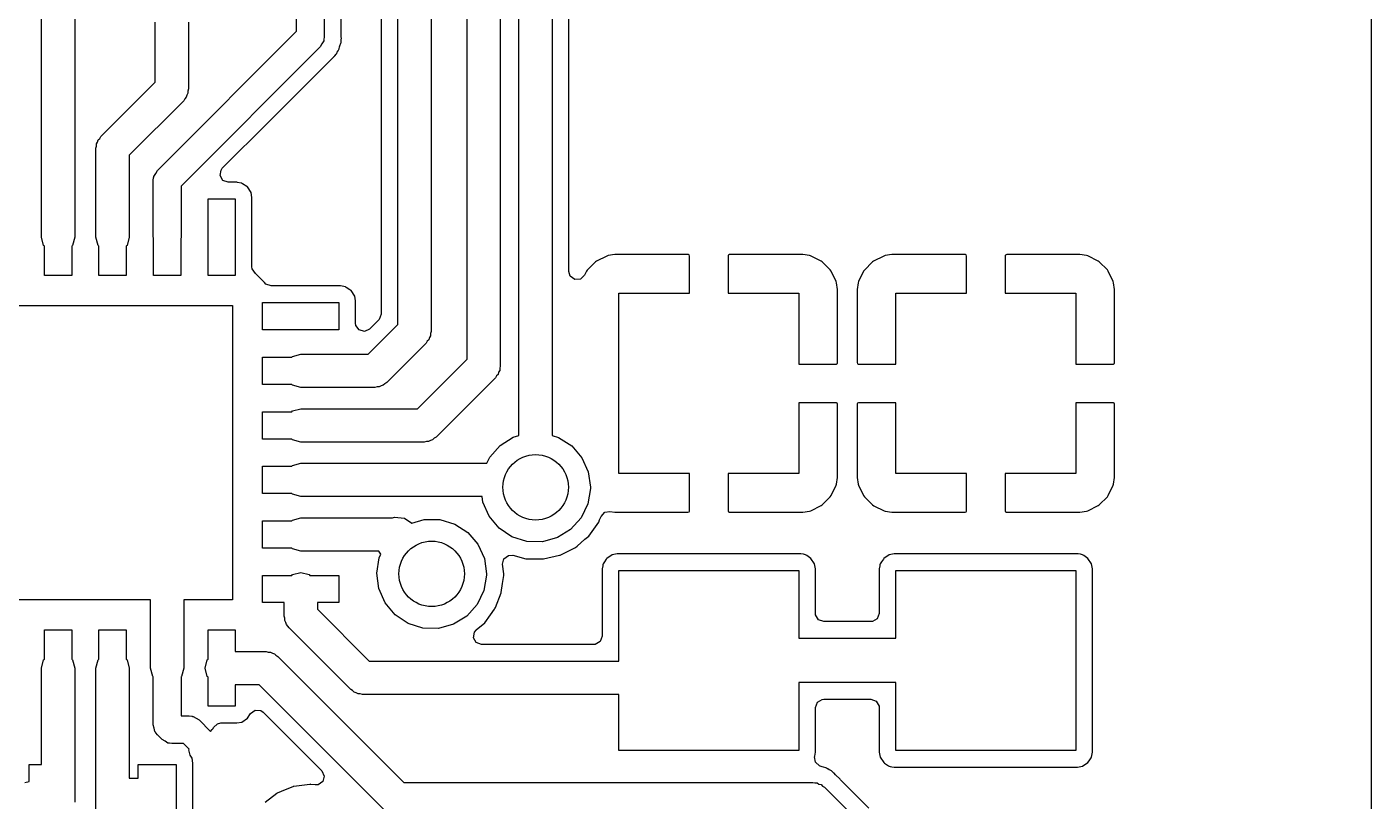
# Model space of a CAD drawing. Extents: x 5.26 to 6.44, y -4.92 to -3.34.
# Drawn here: x 5.9504 to 6.4355, y -4.2848 to -4.0053 of the extents above; entities that cross this region are included whole.
import ezdxf

# ---------------------------------------------------------------- set-up
doc = ezdxf.new("R2010")
doc.units = 0
doc.header["$MEASUREMENT"] = 0
doc.layers.add('BLACK', color=7, linetype='CONTINUOUS')

msp = doc.modelspace()

# ---------------------------------------------------------------- linework, layer by layer
at = {"layer": 'BLACK', "linetype": 'CONTINUOUS'}
for p, q in [((6.43552, -3.34794), (6.43552, -4.92006)), ((5.95566, -4.08124), (5.95566, -3.6165)), ((5.96766, -3.6165), (5.96766, -4.08124)), ((6.09625, -3.62775), (6.09625, -4.11525)), ((6.08425, -4.11276), (6.08425, -3.63024)), ((6.07823, -3.63396), (6.07823, -4.10904)), ((6.04775, -4.00693), (6.04775, -3.8045)), ((6.05775, -3.804), (6.05775, -4.009)), ((6.06377, -4.00804), (6.06377, -3.81031)), ((6.10925, -4.12526), (6.10925, -3.8465)), ((6.12125, -3.84899), (6.12125, -4.12775)), ((6.128, -4.15282), (6.128, -3.92775)), ((6.14, -3.93024), (6.14, -4.15283)), ((6.14602, -4.09368), (6.14602, -3.93396)), ((5.99675, -4.02526), (5.99675, -4.00359)), ((5.99921, -4.05546), (6.04775, -4.00693)), ((6.00875, -4.00359), (6.00875, -4.02775)), ((6.05688, -4.01145), (6.05629, -4.01254)), ((6.05754, -4.01042), (6.05688, -4.01145)), ((6.05758, -4.01016), (6.05754, -4.01042)), ((6.05764, -4.01007), (6.05758, -4.01016)), ((6.05775, -4.009), (6.05762, -4.00988)), ((6.05762, -4.00988), (6.05764, -4.01007)), ((6.06337, -4.01213), (6.06375, -4.01118)), ((6.06375, -4.01118), (6.06377, -4.01095)), ((6.0638, -4.00844), (6.06377, -4.00804)), ((6.06377, -4.01064), (6.06385, -4.00996)), ((6.06377, -4.01095), (6.06377, -4.01064)), ((6.06386, -4.00891), (6.0638, -4.00844)), ((6.06385, -4.00996), (6.06388, -4.00981)), ((6.06395, -4.00955), (6.06386, -4.00891)), ((6.06388, -4.00981), (6.06395, -4.00955)), ((6.05629, -4.01254), (6.00629, -4.06254)), ((6.05943, -4.018), (6.06068, -4.01666)), ((6.06068, -4.01666), (6.06075, -4.01658)), ((6.06075, -4.01658), (6.06127, -4.01607)), ((6.06127, -4.01607), (6.06134, -4.01595)), ((6.06134, -4.01595), (6.0614, -4.01588)), ((6.0614, -4.01588), (6.06151, -4.01576)), ((6.06151, -4.01576), (6.06204, -4.01519)), ((6.06204, -4.01519), (6.06223, -4.01499)), ((6.06204, -4.01519), (6.06204, -4.01519)), ((6.06223, -4.01499), (6.06241, -4.01453)), ((6.06241, -4.01453), (6.06272, -4.01395)), ((6.06272, -4.01395), (6.063, -4.01354)), ((6.063, -4.01354), (6.06306, -4.01328)), ((6.06306, -4.01328), (6.06324, -4.01254)), ((6.06306, -4.01328), (6.06306, -4.01328)), ((6.06324, -4.01254), (6.06337, -4.01213)), ((6.03759, -4.03974), (6.05913, -4.0182)), ((6.05913, -4.0182), (6.05928, -4.01808)), ((6.05928, -4.01808), (6.05943, -4.018)), ((5.9771, -4.04491), (5.99675, -4.02526)), ((6.00795, -4.03075), (6.00739, -4.03131)), ((6.00815, -4.02999), (6.00795, -4.03075)), ((6.00855, -4.0293), (6.00815, -4.02999)), ((6.00875, -4.02775), (6.00855, -4.02851)), ((6.00855, -4.02851), (6.00855, -4.0293)), ((6.00699, -4.03199), (5.98734, -4.05164)), ((6.00739, -4.03131), (6.00699, -4.03199)), ((6.02094, -4.05639), (6.03759, -4.03974)), ((5.97615, -4.04616), (5.9767, -4.0456)), ((5.9767, -4.0456), (5.9771, -4.04491)), ((5.97534, -4.04916), (5.97555, -4.04839)), ((5.97534, -4.08124), (5.97534, -4.04916)), ((5.97555, -4.0476), (5.97594, -4.04692)), ((5.97555, -4.04839), (5.97555, -4.0476)), ((5.97594, -4.04692), (5.97615, -4.04616)), ((5.98734, -4.05164), (5.98734, -4.08124)), ((5.99749, -4.05719), (5.99921, -4.05546)), ((5.99921, -4.05546), (5.99921, -4.05546)), ((5.99603, -4.06072), (5.99616, -4.05984)), ((5.99614, -4.05966), (5.9962, -4.05956)), ((5.99616, -4.05984), (5.99614, -4.05966)), ((5.9962, -4.05956), (5.99623, -4.0593)), ((5.99623, -4.0593), (5.9969, -4.05827)), ((5.9969, -4.05827), (5.99749, -4.05719)), ((6.02012, -4.059), (6.02047, -4.057)), ((6.02113, -4.06075), (6.02012, -4.059)), ((6.02047, -4.057), (6.02094, -4.05639)), ((5.99603, -4.08124), (5.99603, -4.06072)), ((6.00629, -4.06254), (6.00603, -4.06279)), ((6.00603, -4.06279), (6.00603, -4.08124)), ((6.00629, -4.06254), (6.00629, -4.06254)), ((6.02304, -4.06144), (6.02113, -4.06075)), ((6.02623, -4.06144), (6.02304, -4.06144)), ((6.02637, -4.06147), (6.02623, -4.06144)), ((6.0277, -4.06174), (6.02637, -4.06147)), ((6.02637, -4.06147), (6.02637, -4.06147)), ((6.02798, -4.06179), (6.0277, -4.06174)), ((6.02823, -4.06196), (6.02798, -4.06179)), ((6.02973, -4.06296), (6.02823, -4.06196)), ((6.02823, -4.06196), (6.02823, -4.06196)), ((6.02997, -4.06312), (6.02973, -4.06296)), ((6.0313, -4.06512), (6.02997, -4.06312)), ((6.03165, -4.06687), (6.0313, -4.06512)), ((6.01579, -4.09502), (6.01579, -4.06746)), ((6.01579, -4.06746), (6.02563, -4.06746)), ((6.02563, -4.06746), (6.02563, -4.09502)), ((6.03165, -4.06702), (6.03165, -4.06687)), ((6.03165, -4.09198), (6.03165, -4.06702)), ((5.95646, -4.08424), (5.95566, -4.08124)), ((5.95674, -4.08452), (5.95646, -4.08424)), ((5.95674, -4.09502), (5.95674, -4.08452)), ((5.96685, -4.08424), (5.96658, -4.08452)), ((5.96658, -4.08452), (5.96658, -4.09502)), ((5.96766, -4.08124), (5.96685, -4.08424)), ((5.97615, -4.08424), (5.97534, -4.08124)), ((5.97642, -4.08452), (5.97615, -4.08424)), ((5.97642, -4.09502), (5.97642, -4.08452)), ((5.98654, -4.08424), (5.98626, -4.08452)), ((5.98626, -4.08452), (5.98626, -4.09502)), ((5.98734, -4.08124), (5.98654, -4.08424)), ((5.99611, -4.08151), (5.99603, -4.08124)), ((5.99611, -4.09502), (5.99611, -4.08151)), ((6.00603, -4.08124), (6.00595, -4.08179)), ((6.00595, -4.08179), (6.00595, -4.09502)), ((6.15972, -4.08804), (6.15598, -4.08988)), ((6.16016, -4.0879), (6.15972, -4.08804)), ((6.16257, -4.08755), (6.16016, -4.0879)), ((6.16278, -4.08753), (6.16257, -4.08755)), ((6.18916, -4.08753), (6.16278, -4.08753)), ((6.18937, -4.08765), (6.18916, -4.08753)), ((6.18952, -4.08805), (6.18937, -4.08765)), ((6.18952, -4.1015), (6.18952, -4.08805)), ((6.20361, -4.08768), (6.20348, -4.08789)), ((6.20348, -4.08789), (6.20348, -4.1015)), ((6.20401, -4.08753), (6.20361, -4.08768)), ((6.23022, -4.08753), (6.20401, -4.08753)), ((6.23043, -4.08755), (6.23022, -4.08753)), ((6.23282, -4.0879), (6.23043, -4.08755)), ((6.23325, -4.08803), (6.23282, -4.0879)), ((6.237, -4.08986), (6.23325, -4.08803)), ((6.25972, -4.08804), (6.25598, -4.08988)), ((6.26016, -4.0879), (6.25972, -4.08804)), ((6.26257, -4.08755), (6.26016, -4.0879)), ((6.26278, -4.08753), (6.26257, -4.08755)), ((6.28916, -4.08753), (6.26278, -4.08753)), ((6.28937, -4.08765), (6.28916, -4.08753)), ((6.28952, -4.08805), (6.28937, -4.08765)), ((6.28952, -4.1015), (6.28952, -4.08805)), ((6.30361, -4.08768), (6.30348, -4.08789)), ((6.30348, -4.08789), (6.30348, -4.1015)), ((6.30401, -4.08753), (6.30361, -4.08768)), ((6.33022, -4.08753), (6.30401, -4.08753)), ((6.33043, -4.08755), (6.33022, -4.08753)), ((6.33282, -4.0879), (6.33043, -4.08755)), ((6.33325, -4.08803), (6.33282, -4.0879)), ((6.337, -4.08986), (6.33325, -4.08803)), ((6.03175, -4.09272), (6.03165, -4.09198)), ((6.03289, -4.09439), (6.03175, -4.09272)), ((6.14652, -4.09533), (6.14602, -4.09368)), ((6.15236, -4.0935), (6.15164, -4.09498)), ((6.15264, -4.0931), (6.15236, -4.0935)), ((6.15558, -4.09016), (6.15264, -4.0931)), ((6.15598, -4.08988), (6.15558, -4.09016)), ((6.2374, -4.09014), (6.237, -4.08986)), ((6.24034, -4.09308), (6.2374, -4.09014)), ((6.24062, -4.09348), (6.24034, -4.09308)), ((6.24246, -4.09722), (6.24062, -4.09348)), ((6.25236, -4.0935), (6.25053, -4.09725)), ((6.25264, -4.0931), (6.25236, -4.0935)), ((6.25558, -4.09016), (6.25264, -4.0931)), ((6.25598, -4.08988), (6.25558, -4.09016)), ((6.3374, -4.09014), (6.337, -4.08986)), ((6.34034, -4.09308), (6.3374, -4.09014)), ((6.34062, -4.09348), (6.34034, -4.09308)), ((6.34246, -4.09722), (6.34062, -4.09348)), ((5.96658, -4.09502), (5.95674, -4.09502)), ((5.98626, -4.09502), (5.97642, -4.09502)), ((6.00595, -4.09502), (5.99611, -4.09502)), ((6.02563, -4.09502), (6.01579, -4.09502)), ((6.03305, -4.09449), (6.03289, -4.09439)), ((6.03599, -4.09743), (6.03305, -4.09449)), ((6.03612, -4.09761), (6.03599, -4.09743)), ((6.03662, -4.09815), (6.03612, -4.09761)), ((6.03852, -4.09885), (6.03662, -4.09815)), ((6.06252, -4.09885), (6.03852, -4.09885)), ((6.06363, -4.09885), (6.06252, -4.09885)), ((6.06538, -4.0992), (6.06363, -4.09885)), ((6.14816, -4.09652), (6.14652, -4.09533)), ((6.15018, -4.09638), (6.14816, -4.09652)), ((6.15164, -4.09498), (6.15018, -4.09638)), ((6.2426, -4.09766), (6.24246, -4.09722)), ((6.24295, -4.10007), (6.2426, -4.09766)), ((6.2504, -4.09768), (6.25005, -4.10007)), ((6.25053, -4.09725), (6.2504, -4.09768)), ((6.3426, -4.09766), (6.34246, -4.09722)), ((6.34295, -4.10007), (6.3426, -4.09766)), ((6.06563, -4.09936), (6.06538, -4.0992)), ((6.06701, -4.10028), (6.06563, -4.09936)), ((6.06563, -4.09936), (6.06563, -4.09936)), ((6.06738, -4.10053), (6.06701, -4.10028)), ((6.06871, -4.10252), (6.06738, -4.10053)), ((6.06906, -4.10427), (6.06871, -4.10252)), ((6.164, -4.1665), (6.164, -4.1015)), ((6.164, -4.1015), (6.18952, -4.1015)), ((6.20348, -4.1015), (6.229, -4.1015)), ((6.229, -4.1015), (6.229, -4.12702)), ((6.24297, -4.10028), (6.24295, -4.10007)), ((6.24297, -4.12666), (6.24297, -4.10028)), ((6.25005, -4.10007), (6.25003, -4.10028)), ((6.25003, -4.10028), (6.25003, -4.12649)), ((6.264, -4.12702), (6.264, -4.1015)), ((6.264, -4.1015), (6.28952, -4.1015)), ((6.30348, -4.1015), (6.329, -4.1015)), ((6.329, -4.1015), (6.329, -4.12702)), ((6.34297, -4.10028), (6.34295, -4.10007)), ((6.34297, -4.12666), (6.34297, -4.10028)), ((5.91835, -4.10585), (6.02465, -4.10585)), ((6.02465, -4.10585), (6.02465, -4.21215)), ((6.03548, -4.11471), (6.03548, -4.10487)), ((6.03548, -4.10487), (6.06304, -4.10487)), ((6.06304, -4.10487), (6.06304, -4.11471)), ((6.06906, -4.10442), (6.06906, -4.10427)), ((6.06906, -4.1123), (6.06906, -4.10442)), ((6.06916, -4.11307), (6.06906, -4.1123)), ((6.07032, -4.11472), (6.06916, -4.11307)), ((6.07354, -4.12347), (6.08425, -4.11276)), ((6.07736, -4.11114), (6.07411, -4.11439)), ((6.07754, -4.11095), (6.07736, -4.11114)), ((6.07823, -4.10904), (6.07754, -4.11095)), ((6.06304, -4.11471), (6.03548, -4.11471)), ((6.07227, -4.11525), (6.07032, -4.11472)), ((6.07411, -4.11439), (6.07227, -4.11525)), ((6.09545, -4.11825), (6.09489, -4.11881)), ((6.09565, -4.11749), (6.09545, -4.11825)), ((6.09605, -4.1168), (6.09565, -4.11749)), ((6.09625, -4.11525), (6.09605, -4.11601)), ((6.09605, -4.11601), (6.09605, -4.1168)), ((6.09449, -4.11949), (6.08027, -4.13372)), ((6.09489, -4.11881), (6.09449, -4.11949)), ((6.03548, -4.13439), (6.03548, -4.12455)), ((6.03548, -4.12455), (6.04598, -4.12455)), ((6.04598, -4.12455), (6.04626, -4.12428)), ((6.04626, -4.12428), (6.04926, -4.12347)), ((6.04926, -4.12347), (6.07354, -4.12347)), ((6.09136, -4.14316), (6.10925, -4.12526)), ((6.12125, -4.12775), (6.12105, -4.12851)), ((6.229, -4.12702), (6.24245, -4.12702)), ((6.24245, -4.12702), (6.24285, -4.12687)), ((6.24285, -4.12687), (6.24297, -4.12666)), ((6.25003, -4.12649), (6.25018, -4.12689)), ((6.25018, -4.12689), (6.25039, -4.12702)), ((6.25039, -4.12702), (6.264, -4.12702)), ((6.329, -4.12702), (6.34245, -4.12702)), ((6.34245, -4.12702), (6.34285, -4.12687)), ((6.34285, -4.12687), (6.34297, -4.12666)), ((6.11949, -4.13199), (6.09809, -4.1534)), ((6.11989, -4.13131), (6.11949, -4.13199)), ((6.12045, -4.13075), (6.11989, -4.13131)), ((6.12065, -4.12999), (6.12045, -4.13075)), ((6.12105, -4.1293), (6.12065, -4.12999)), ((6.12105, -4.12851), (6.12105, -4.1293)), ((6.04598, -4.13439), (6.03548, -4.13439)), ((6.04626, -4.13467), (6.04598, -4.13439)), ((6.04926, -4.13547), (6.04626, -4.13467)), ((6.07603, -4.13547), (6.04926, -4.13547)), ((6.07679, -4.13527), (6.07603, -4.13547)), ((6.07758, -4.13527), (6.07679, -4.13527)), ((6.07826, -4.13487), (6.07758, -4.13527)), ((6.07903, -4.13467), (6.07826, -4.13487)), ((6.07959, -4.13411), (6.07903, -4.13467)), ((6.08027, -4.13372), (6.07959, -4.13411)), ((6.24261, -4.14098), (6.229, -4.14098)), ((6.229, -4.14098), (6.229, -4.1665)), ((6.24282, -4.14111), (6.24261, -4.14098)), ((6.24297, -4.14151), (6.24282, -4.14111)), ((6.24297, -4.16772), (6.24297, -4.14151)), ((6.25015, -4.14113), (6.25003, -4.14134)), ((6.25003, -4.14134), (6.25003, -4.16772)), ((6.25055, -4.14098), (6.25015, -4.14113)), ((6.264, -4.14098), (6.25055, -4.14098)), ((6.264, -4.1665), (6.264, -4.14098)), ((6.34261, -4.14098), (6.329, -4.14098)), ((6.329, -4.14098), (6.329, -4.1665)), ((6.34282, -4.14111), (6.34261, -4.14098)), ((6.34297, -4.14151), (6.34282, -4.14111)), ((6.34297, -4.16772), (6.34297, -4.14151)), ((6.03548, -4.15408), (6.03548, -4.14424)), ((6.03548, -4.14424), (6.04598, -4.14424)), ((6.04598, -4.14424), (6.04626, -4.14396)), ((6.04626, -4.14396), (6.04926, -4.14316)), ((6.04926, -4.14316), (6.09136, -4.14316)), ((6.04598, -4.15408), (6.03548, -4.15408)), ((6.04626, -4.15435), (6.04598, -4.15408)), ((6.04926, -4.15516), (6.04626, -4.15435)), ((6.09384, -4.15516), (6.04926, -4.15516)), ((6.09461, -4.15495), (6.09384, -4.15516)), ((6.0954, -4.15495), (6.09461, -4.15495)), ((6.09608, -4.15456), (6.0954, -4.15495)), ((6.09684, -4.15435), (6.09608, -4.15456)), ((6.0974, -4.1538), (6.09684, -4.15435)), ((6.09809, -4.1534), (6.0974, -4.1538)), ((6.11744, -4.16062), (6.12116, -4.15641)), ((6.12116, -4.15641), (6.12591, -4.15342)), ((6.12591, -4.15342), (6.128, -4.15282)), ((6.14, -4.15283), (6.14231, -4.15352)), ((6.14231, -4.15352), (6.14702, -4.15657)), ((6.14702, -4.15657), (6.15069, -4.16083)), ((6.1164, -4.16284), (6.11744, -4.16062)), ((6.15069, -4.16083), (6.15301, -4.16594)), ((6.03548, -4.17376), (6.03548, -4.16392)), ((6.03548, -4.16392), (6.04598, -4.16392)), ((6.04598, -4.16392), (6.04626, -4.16365)), ((6.04626, -4.16365), (6.04926, -4.16284)), ((6.04926, -4.16284), (6.1164, -4.16284)), ((6.15301, -4.16594), (6.15381, -4.1715)), ((6.18952, -4.1665), (6.164, -4.1665)), ((6.18952, -4.18011), (6.18952, -4.1665)), ((6.229, -4.1665), (6.20348, -4.1665)), ((6.20348, -4.1665), (6.20348, -4.17995)), ((6.28952, -4.1665), (6.264, -4.1665)), ((6.28952, -4.18011), (6.28952, -4.1665)), ((6.329, -4.1665), (6.30348, -4.1665)), ((6.30348, -4.1665), (6.30348, -4.17995)), ((6.15381, -4.1715), (6.15381, -4.17198)), ((6.24064, -4.1745), (6.24247, -4.17075)), ((6.24247, -4.17075), (6.2426, -4.17032)), ((6.2426, -4.17032), (6.24295, -4.16793)), ((6.24295, -4.16793), (6.24297, -4.16772)), ((6.25003, -4.16772), (6.25005, -4.16793)), ((6.25005, -4.16793), (6.2504, -4.17034)), ((6.2504, -4.17034), (6.25054, -4.17078)), ((6.25054, -4.17078), (6.25238, -4.17452)), ((6.34064, -4.1745), (6.34247, -4.17075)), ((6.34247, -4.17075), (6.3426, -4.17032)), ((6.3426, -4.17032), (6.34295, -4.16793)), ((6.34295, -4.16793), (6.34297, -4.16772)), ((6.04598, -4.17376), (6.03548, -4.17376)), ((6.04626, -4.17404), (6.04598, -4.17376)), ((6.04926, -4.17484), (6.04626, -4.17404)), ((6.11466, -4.17484), (6.04926, -4.17484)), ((6.11492, -4.17683), (6.11466, -4.17484)), ((6.15381, -4.17198), (6.15287, -4.17752)), ((6.23742, -4.17784), (6.24036, -4.1749)), ((6.24036, -4.1749), (6.24064, -4.1745)), ((6.25238, -4.17452), (6.25266, -4.17492)), ((6.25266, -4.17492), (6.2556, -4.17786)), ((6.33742, -4.17784), (6.34036, -4.1749)), ((6.34036, -4.1749), (6.34064, -4.1745)), ((6.11718, -4.18197), (6.11492, -4.17683)), ((6.15287, -4.17752), (6.15042, -4.18258)), ((6.15761, -4.18202), (6.15897, -4.18051)), ((6.15897, -4.18051), (6.16079, -4.18019)), ((6.16079, -4.18019), (6.16257, -4.18045)), ((6.16257, -4.18045), (6.16278, -4.18047)), ((6.16278, -4.18047), (6.18899, -4.18047)), ((6.18899, -4.18047), (6.18939, -4.18032)), ((6.18939, -4.18032), (6.18952, -4.18011)), ((6.20348, -4.17995), (6.20363, -4.18035)), ((6.20363, -4.18035), (6.20384, -4.18047)), ((6.20384, -4.18047), (6.23022, -4.18047)), ((6.23022, -4.18047), (6.23043, -4.18045)), ((6.23043, -4.18045), (6.23284, -4.1801)), ((6.23284, -4.1801), (6.23328, -4.17996)), ((6.23328, -4.17996), (6.23702, -4.17812)), ((6.23702, -4.17812), (6.23742, -4.17784)), ((6.2556, -4.17786), (6.256, -4.17814)), ((6.256, -4.17814), (6.25975, -4.17997)), ((6.25975, -4.17997), (6.26018, -4.1801)), ((6.26018, -4.1801), (6.26257, -4.18045)), ((6.26257, -4.18045), (6.26278, -4.18047)), ((6.26278, -4.18047), (6.28899, -4.18047)), ((6.28899, -4.18047), (6.28939, -4.18032)), ((6.28939, -4.18032), (6.28952, -4.18011)), ((6.30348, -4.17995), (6.30363, -4.18035)), ((6.30363, -4.18035), (6.30384, -4.18047)), ((6.30384, -4.18047), (6.33022, -4.18047)), ((6.33022, -4.18047), (6.33043, -4.18045)), ((6.33043, -4.18045), (6.33284, -4.1801)), ((6.33284, -4.1801), (6.33328, -4.17996)), ((6.33328, -4.17996), (6.33702, -4.17812)), ((6.33702, -4.17812), (6.33742, -4.17784)), ((6.03548, -4.19345), (6.03548, -4.18361)), ((6.03548, -4.18361), (6.04598, -4.18361)), ((6.04598, -4.18361), (6.04626, -4.18333)), ((6.04626, -4.18333), (6.04926, -4.18253)), ((6.04926, -4.18253), (6.08228, -4.18253)), ((6.08228, -4.18253), (6.08238, -4.18255)), ((6.08238, -4.18255), (6.08311, -4.1823)), ((6.08311, -4.1823), (6.08664, -4.1827)), ((6.08664, -4.1827), (6.08935, -4.1844)), ((6.08935, -4.1844), (6.09381, -4.18312)), ((6.09381, -4.18312), (6.09943, -4.18316)), ((6.09943, -4.18316), (6.10481, -4.18477)), ((6.10481, -4.18477), (6.10952, -4.18782)), ((6.1208, -4.18627), (6.11718, -4.18197)), ((6.12547, -4.18938), (6.1208, -4.18627)), ((6.15042, -4.18258), (6.14665, -4.18674)), ((6.15315, -4.18911), (6.1568, -4.18404)), ((6.1568, -4.18404), (6.15711, -4.18328)), ((6.15711, -4.18328), (6.15761, -4.18202)), ((6.10952, -4.18782), (6.11319, -4.19208)), ((6.13083, -4.19106), (6.12547, -4.18938)), ((6.13645, -4.19116), (6.13083, -4.19106)), ((6.14187, -4.18968), (6.13645, -4.19116)), ((6.14665, -4.18674), (6.14187, -4.18968)), ((6.14895, -4.19271), (6.15179, -4.19028)), ((6.15179, -4.19028), (6.15315, -4.18911)), ((6.04598, -4.19345), (6.03548, -4.19345)), ((6.04626, -4.19372), (6.04598, -4.19345)), ((6.04926, -4.19453), (6.04626, -4.19372)), ((6.07748, -4.19453), (6.04926, -4.19453)), ((6.07817, -4.19564), (6.07748, -4.19453)), ((6.07755, -4.19696), (6.07817, -4.19564)), ((6.11319, -4.19208), (6.11551, -4.19719)), ((6.12256, -4.1973), (6.12418, -4.19608)), ((6.12418, -4.19608), (6.12579, -4.19605)), ((6.12579, -4.19605), (6.13047, -4.19728)), ((6.13689, -4.19734), (6.14264, -4.19602)), ((6.14264, -4.19602), (6.14281, -4.19598)), ((6.14264, -4.19602), (6.14264, -4.19602)), ((6.14281, -4.19598), (6.1484, -4.19317)), ((6.1484, -4.19317), (6.14895, -4.19271)), ((6.16165, -4.19583), (6.15966, -4.19716)), ((6.16341, -4.19548), (6.16165, -4.19583)), ((6.1965, -4.19548), (6.16341, -4.19548)), ((6.22959, -4.19548), (6.1965, -4.19548)), ((6.22974, -4.19551), (6.22959, -4.19548)), ((6.23066, -4.19569), (6.22974, -4.19551)), ((6.22974, -4.19551), (6.22974, -4.19551)), ((6.23135, -4.19583), (6.23066, -4.19569)), ((6.23159, -4.19599), (6.23135, -4.19583)), ((6.23183, -4.19615), (6.23159, -4.19599)), ((6.23159, -4.19599), (6.23159, -4.19599)), ((6.23334, -4.19716), (6.23183, -4.19615)), ((6.26165, -4.19583), (6.25966, -4.19716)), ((6.26341, -4.19548), (6.26165, -4.19583)), ((6.2965, -4.19548), (6.26341, -4.19548)), ((6.32959, -4.19548), (6.2965, -4.19548)), ((6.32974, -4.19551), (6.32959, -4.19548)), ((6.33066, -4.19569), (6.32974, -4.19551)), ((6.32974, -4.19551), (6.32974, -4.19551)), ((6.33135, -4.19583), (6.33066, -4.19569)), ((6.33159, -4.19599), (6.33135, -4.19583)), ((6.33183, -4.19615), (6.33159, -4.19599)), ((6.33159, -4.19599), (6.33159, -4.19599)), ((6.33334, -4.19716), (6.33183, -4.19615)), ((6.07669, -4.20251), (6.07755, -4.19696)), ((6.11551, -4.19719), (6.11631, -4.20275)), ((6.1221, -4.19927), (6.12256, -4.1973)), ((6.12252, -4.20275), (6.1221, -4.19927)), ((6.13047, -4.19728), (6.13299, -4.19732)), ((6.13299, -4.19732), (6.13654, -4.19738)), ((6.13654, -4.19738), (6.13654, -4.19738)), ((6.13654, -4.19738), (6.13672, -4.19738)), ((6.13672, -4.19738), (6.13689, -4.19734)), ((6.13689, -4.19734), (6.13689, -4.19734)), ((6.1582, -4.19979), (6.15798, -4.20091)), ((6.15798, -4.20091), (6.15798, -4.22527)), ((6.15827, -4.19944), (6.1582, -4.19979)), ((6.15833, -4.19915), (6.15827, -4.19944)), ((6.15887, -4.19835), (6.15833, -4.19915)), ((6.1595, -4.1974), (6.15887, -4.19835)), ((6.15966, -4.19716), (6.1595, -4.1974)), ((6.23467, -4.19915), (6.23334, -4.19716)), ((6.23502, -4.20091), (6.23467, -4.19915)), ((6.23502, -4.21702), (6.23502, -4.20091)), ((6.2582, -4.19979), (6.25798, -4.20091)), ((6.25798, -4.20091), (6.25798, -4.21702)), ((6.25827, -4.19944), (6.2582, -4.19979)), ((6.25833, -4.19915), (6.25827, -4.19944)), ((6.25887, -4.19835), (6.25833, -4.19915)), ((6.2595, -4.1974), (6.25887, -4.19835)), ((6.25966, -4.19716), (6.2595, -4.1974)), ((6.33467, -4.19915), (6.33334, -4.19716)), ((6.33502, -4.20091), (6.33467, -4.19915)), ((6.33502, -4.26709), (6.33502, -4.20091)), ((6.03548, -4.21313), (6.03548, -4.20329)), ((6.03548, -4.20329), (6.04598, -4.20329)), ((6.04598, -4.20329), (6.04626, -4.20302)), ((6.04626, -4.20302), (6.04926, -4.20221)), ((6.04926, -4.20221), (6.05226, -4.20302)), ((6.05226, -4.20302), (6.05253, -4.20329)), ((6.05253, -4.20329), (6.06304, -4.20329)), ((6.06304, -4.20329), (6.06304, -4.21313)), ((6.07742, -4.20808), (6.07669, -4.20251)), ((6.11631, -4.20323), (6.11537, -4.20877)), ((6.11631, -4.20275), (6.11631, -4.20323)), ((6.1221, -4.20623), (6.1225, -4.20339)), ((6.1225, -4.20339), (6.12251, -4.20329)), ((6.1225, -4.20339), (6.1225, -4.20339)), ((6.12251, -4.20329), (6.12252, -4.20275)), ((6.164, -4.23425), (6.164, -4.2015)), ((6.164, -4.2015), (6.229, -4.2015)), ((6.229, -4.2015), (6.229, -4.226)), ((6.264, -4.226), (6.264, -4.2015)), ((6.264, -4.2015), (6.329, -4.2015)), ((6.329, -4.2015), (6.329, -4.2665)), ((6.07968, -4.21322), (6.07742, -4.20808)), ((6.11537, -4.20877), (6.11292, -4.21383)), ((6.11947, -4.21486), (6.12157, -4.20965)), ((6.12157, -4.20965), (6.12163, -4.20948)), ((6.12163, -4.20948), (6.1221, -4.20623)), ((5.99503, -4.21215), (5.91835, -4.21215)), ((5.99503, -4.23676), (5.99503, -4.21215)), ((6.02465, -4.21215), (6.00703, -4.21215)), ((6.00703, -4.21215), (6.00703, -4.23676)), ((6.04326, -4.21313), (6.03548, -4.21313)), ((6.04326, -4.21801), (6.04326, -4.21313)), ((6.06304, -4.21313), (6.05526, -4.21313)), ((6.05526, -4.21313), (6.05526, -4.21552)), ((6.05526, -4.21552), (6.07399, -4.23425)), ((6.0833, -4.21752), (6.07968, -4.21322)), ((6.11292, -4.21383), (6.10915, -4.21799)), ((6.11773, -4.21747), (6.1192, -4.21543)), ((6.1192, -4.21543), (6.1193, -4.21529)), ((6.1192, -4.21543), (6.1192, -4.21543)), ((6.1193, -4.21529), (6.11947, -4.21486)), ((6.04346, -4.21877), (6.04326, -4.21801)), ((6.04346, -4.21956), (6.04346, -4.21877)), ((6.04386, -4.22024), (6.04346, -4.21956)), ((6.04406, -4.22101), (6.04386, -4.22024)), ((6.08797, -4.22063), (6.0833, -4.21752)), ((6.10915, -4.21799), (6.10437, -4.22093)), ((6.11257, -4.223), (6.11565, -4.22036)), ((6.11565, -4.22036), (6.11773, -4.21747)), ((6.23506, -4.21753), (6.23502, -4.21702)), ((6.23608, -4.21929), (6.23506, -4.21753)), ((6.23798, -4.21998), (6.23608, -4.21929)), ((6.25502, -4.21998), (6.23798, -4.21998)), ((6.25553, -4.21994), (6.25502, -4.21998)), ((6.25729, -4.21892), (6.25553, -4.21994)), ((6.25798, -4.21702), (6.25729, -4.21892)), ((5.95674, -4.23348), (5.95674, -4.22298)), ((5.95674, -4.22298), (5.96658, -4.22298)), ((5.96658, -4.22298), (5.96658, -4.23348)), ((5.97642, -4.23348), (5.97642, -4.22298)), ((5.97642, -4.22298), (5.98626, -4.22298)), ((5.98626, -4.22298), (5.98626, -4.23348)), ((6.01579, -4.23348), (6.01579, -4.22298)), ((6.01579, -4.22298), (6.02563, -4.22298)), ((6.02563, -4.22298), (6.02563, -4.23076)), ((6.04462, -4.22156), (6.04406, -4.22101)), ((6.04501, -4.22225), (6.04462, -4.22156)), ((6.06726, -4.24449), (6.04501, -4.22225)), ((6.09333, -4.22231), (6.08797, -4.22063)), ((6.09895, -4.22241), (6.09333, -4.22231)), ((6.10437, -4.22093), (6.09895, -4.22241)), ((6.11155, -4.22578), (6.1119, -4.22379)), ((6.1119, -4.22379), (6.11254, -4.22302)), ((6.11254, -4.22302), (6.11257, -4.223)), ((6.15798, -4.22527), (6.15729, -4.22717)), ((6.11256, -4.22754), (6.11155, -4.22578)), ((6.11447, -4.22823), (6.11256, -4.22754)), ((6.15502, -4.22823), (6.11447, -4.22823)), ((6.15553, -4.22819), (6.15502, -4.22823)), ((6.15729, -4.22717), (6.15553, -4.22819)), ((6.229, -4.226), (6.264, -4.226)), ((5.95566, -4.23676), (5.95646, -4.23376)), ((5.95646, -4.23376), (5.95674, -4.23348)), ((5.96658, -4.23348), (5.96685, -4.23376)), ((5.96685, -4.23376), (5.96766, -4.23676)), ((5.97534, -4.23676), (5.97615, -4.23376)), ((5.97615, -4.23376), (5.97642, -4.23348)), ((5.98626, -4.23348), (5.98654, -4.23376)), ((5.98654, -4.23376), (5.98734, -4.23676)), ((6.01471, -4.23676), (6.01552, -4.23376)), ((6.01552, -4.23376), (6.01579, -4.23348)), ((6.02563, -4.23076), (6.03676, -4.23076)), ((6.03676, -4.23076), (6.03752, -4.23096)), ((6.03752, -4.23096), (6.03831, -4.23096)), ((6.03831, -4.23096), (6.03899, -4.23136)), ((6.03899, -4.23136), (6.03976, -4.23156)), ((6.03976, -4.23156), (6.04031, -4.23212)), ((6.04031, -4.23212), (6.041, -4.23251)), ((6.041, -4.23251), (6.08649, -4.278)), ((6.07399, -4.23425), (6.164, -4.23425)), ((5.95566, -4.2716), (5.95566, -4.23676)), ((5.96766, -4.23676), (5.96766, -4.28508)), ((5.97534, -4.29042), (5.97534, -4.23676)), ((5.98734, -4.23676), (5.98734, -4.27643)), ((5.99583, -4.23976), (5.99503, -4.23676)), ((5.99603, -4.23995), (5.99583, -4.23976)), ((6.00622, -4.23976), (6.00603, -4.23995)), ((6.00703, -4.23676), (6.00622, -4.23976)), ((6.01552, -4.23976), (6.01471, -4.23676)), ((6.01579, -4.24003), (6.01552, -4.23976)), ((5.99603, -4.25728), (5.99603, -4.23995)), ((6.00603, -4.23995), (6.00603, -4.254)), ((6.01579, -4.25054), (6.01579, -4.24003)), ((6.03427, -4.24276), (6.02563, -4.24276)), ((6.02563, -4.24276), (6.02563, -4.25054)), ((6.07976, -4.28824), (6.03427, -4.24276)), ((6.06794, -4.24489), (6.06726, -4.24449)), ((6.264, -4.242), (6.229, -4.242)), ((6.229, -4.242), (6.229, -4.2665)), ((6.264, -4.2665), (6.264, -4.242)), ((6.0685, -4.24545), (6.06794, -4.24489)), ((6.06926, -4.24565), (6.0685, -4.24545)), ((6.06995, -4.24605), (6.06926, -4.24565)), ((6.07074, -4.24605), (6.06995, -4.24605)), ((6.0715, -4.24625), (6.07074, -4.24605)), ((6.164, -4.24625), (6.0715, -4.24625)), ((6.164, -4.2665), (6.164, -4.24625)), ((6.23502, -4.25098), (6.23571, -4.24908)), ((6.23571, -4.24908), (6.23747, -4.24806)), ((6.23747, -4.24806), (6.23798, -4.24802)), ((6.23798, -4.24802), (6.25502, -4.24802)), ((6.25502, -4.24802), (6.25692, -4.24871)), ((6.25692, -4.24871), (6.25794, -4.25047)), ((6.00603, -4.254), (6.009, -4.254)), ((6.009, -4.254), (6.00988, -4.25413)), ((6.00988, -4.25413), (6.01007, -4.25411)), ((6.01007, -4.25411), (6.01016, -4.25417)), ((6.01016, -4.25417), (6.01042, -4.25421)), ((6.01042, -4.25421), (6.01145, -4.25487)), ((6.02563, -4.25054), (6.01579, -4.25054)), ((6.02997, -4.25488), (6.03114, -4.25314)), ((6.03114, -4.25314), (6.03277, -4.25194)), ((6.03277, -4.25194), (6.03479, -4.25207)), ((6.03479, -4.25207), (6.03569, -4.25269)), ((6.03569, -4.25269), (6.05687, -4.27387)), ((6.23502, -4.26709), (6.23502, -4.25098)), ((6.25794, -4.25047), (6.25798, -4.25098)), ((6.25798, -4.25098), (6.25798, -4.26709)), ((5.99637, -4.25846), (5.99603, -4.25728)), ((5.99663, -4.25966), (5.99637, -4.25846)), ((6.01145, -4.25487), (6.01254, -4.25546)), ((6.01254, -4.25546), (6.01665, -4.25958)), ((6.01665, -4.25958), (6.01731, -4.25893)), ((6.01731, -4.25893), (6.01759, -4.25854)), ((6.01759, -4.25854), (6.01774, -4.25822)), ((6.01774, -4.25822), (6.0192, -4.25681)), ((6.0192, -4.25681), (6.0204, -4.25656)), ((6.0204, -4.25656), (6.02593, -4.25656)), ((6.02593, -4.25656), (6.02623, -4.25656)), ((6.02623, -4.25656), (6.02798, -4.25621)), ((6.02798, -4.25621), (6.02997, -4.25488)), ((5.99679, -4.25987), (5.99663, -4.25966)), ((5.99682, -4.25998), (5.99679, -4.25987)), ((5.99696, -4.2601), (5.99682, -4.25998)), ((5.99749, -4.26081), (5.99696, -4.2601)), ((5.99921, -4.26254), (5.99749, -4.26081)), ((6.0003, -4.26313), (5.99921, -4.26254)), ((6.00133, -4.26379), (6.0003, -4.26313)), ((6.00159, -4.26383), (6.00133, -4.26379)), ((6.00168, -4.26389), (6.00159, -4.26383)), ((6.00187, -4.26387), (6.00168, -4.26389)), ((6.00275, -4.264), (6.00187, -4.26387)), ((6.00693, -4.264), (6.00275, -4.264)), ((6.00892, -4.26599), (6.00693, -4.264)), ((6.00881, -4.26623), (6.00892, -4.26599)), ((6.00929, -4.26819), (6.00881, -4.26623)), ((6.01, -4.26925), (6.00929, -4.26819)), ((6.229, -4.2665), (6.164, -4.2665)), ((6.23469, -4.26873), (6.23473, -4.26856)), ((6.23499, -4.27071), (6.23469, -4.26873)), ((6.23473, -4.26856), (6.23502, -4.26709)), ((6.25798, -4.26709), (6.25833, -4.26885)), ((6.25833, -4.26885), (6.25966, -4.27084)), ((6.329, -4.2665), (6.264, -4.2665)), ((6.33451, -4.26909), (6.33467, -4.26885)), ((6.33467, -4.26885), (6.33502, -4.26709)), ((5.95118, -4.27769), (5.95118, -4.2716)), ((5.95118, -4.2716), (5.95566, -4.2716)), ((5.99055, -4.27643), (5.99055, -4.2716)), ((5.99055, -4.2716), (6.00432, -4.2716)), ((6.00432, -4.2716), (6.00432, -4.29325)), ((6.01034, -4.27101), (6.01, -4.26925)), ((6.01034, -4.29384), (6.01034, -4.27101)), ((6.2365, -4.27206), (6.23499, -4.27071)), ((6.23671, -4.27214), (6.2365, -4.27206)), ((6.23743, -4.27243), (6.23671, -4.27214)), ((6.23785, -4.27256), (6.23743, -4.27243)), ((6.23869, -4.27276), (6.23785, -4.27256)), ((6.23895, -4.27282), (6.23869, -4.27276)), ((6.23869, -4.27276), (6.23869, -4.27276)), ((6.23935, -4.27309), (6.23895, -4.27282)), ((6.23943, -4.27314), (6.23935, -4.27309)), ((6.24, -4.27345), (6.23943, -4.27314)), ((6.24028, -4.27356), (6.24, -4.27345)), ((6.24053, -4.27366), (6.24028, -4.27356)), ((6.24073, -4.27385), (6.24053, -4.27366)), ((6.25966, -4.27084), (6.2599, -4.271)), ((6.2599, -4.271), (6.26141, -4.27201)), ((6.26141, -4.27201), (6.26141, -4.27201)), ((6.26141, -4.27201), (6.26165, -4.27217)), ((6.26165, -4.27217), (6.26194, -4.27223)), ((6.26194, -4.27223), (6.26261, -4.27236)), ((6.26261, -4.27236), (6.26341, -4.27252)), ((6.26341, -4.27252), (6.2965, -4.27252)), ((6.2965, -4.27252), (6.32959, -4.27252)), ((6.32959, -4.27252), (6.33135, -4.27217)), ((6.33135, -4.27217), (6.33334, -4.27084)), ((6.33334, -4.27084), (6.33378, -4.27017)), ((6.33378, -4.27017), (6.33451, -4.26909)), ((6.33451, -4.26909), (6.33451, -4.26909)), ((5.94964, -4.278), (5.95118, -4.27769)), ((5.98734, -4.27643), (5.99055, -4.27643)), ((6.0572, -4.27766), (6.05554, -4.27882)), ((6.05687, -4.27387), (6.05773, -4.2757)), ((6.05773, -4.2757), (6.0572, -4.27766)), ((6.08649, -4.278), (6.234, -4.278)), ((6.234, -4.278), (6.23476, -4.2782)), ((6.23476, -4.2782), (6.23555, -4.2782)), ((6.23555, -4.2782), (6.23624, -4.2786)), ((6.23624, -4.2786), (6.237, -4.2788)), ((6.24137, -4.27444), (6.24073, -4.27385)), ((6.2415, -4.27454), (6.24137, -4.27444)), ((6.24149, -4.27455), (6.2415, -4.27454)), ((6.2416, -4.27463), (6.24149, -4.27455)), ((6.24171, -4.27471), (6.2416, -4.27463)), ((6.24227, -4.27527), (6.24171, -4.27471)), ((6.24235, -4.27535), (6.24227, -4.27527)), ((6.24382, -4.27671), (6.24235, -4.27535)), ((6.2439, -4.27688), (6.24382, -4.27671)), ((6.24404, -4.27704), (6.2439, -4.27688)), ((6.25427, -4.28728), (6.24404, -4.27704)), ((6.04056, -4.28202), (6.03638, -4.28524)), ((6.04072, -4.28191), (6.04056, -4.28202)), ((6.04056, -4.28202), (6.04056, -4.28202)), ((6.04362, -4.2807), (6.04072, -4.28191)), ((6.04634, -4.27958), (6.04362, -4.2807)), ((6.04652, -4.2795), (6.04634, -4.27958)), ((6.04634, -4.27958), (6.04634, -4.27958)), ((6.04671, -4.27948), (6.04652, -4.2795)), ((6.05256, -4.27871), (6.04671, -4.27948)), ((6.04671, -4.27948), (6.04671, -4.27948)), ((6.05275, -4.27868), (6.05256, -4.27871)), ((6.05294, -4.27871), (6.05275, -4.27868)), ((6.05439, -4.2789), (6.05294, -4.27871)), ((6.05554, -4.27882), (6.05439, -4.2789)), ((6.237, -4.2788), (6.23756, -4.27936)), ((6.23756, -4.27936), (6.23824, -4.27976)), ((6.23824, -4.27976), (6.25074, -4.29226))]:
    msp.add_line(p, q, dxfattribs=at)
at = {"layer": 'BLACK'}
for centre in [(6.134, -4.1715), (6.0965, -4.20275)]:
    msp.add_circle(centre, 0.01181, dxfattribs=at)

doc.saveas('drawing.dxf')
